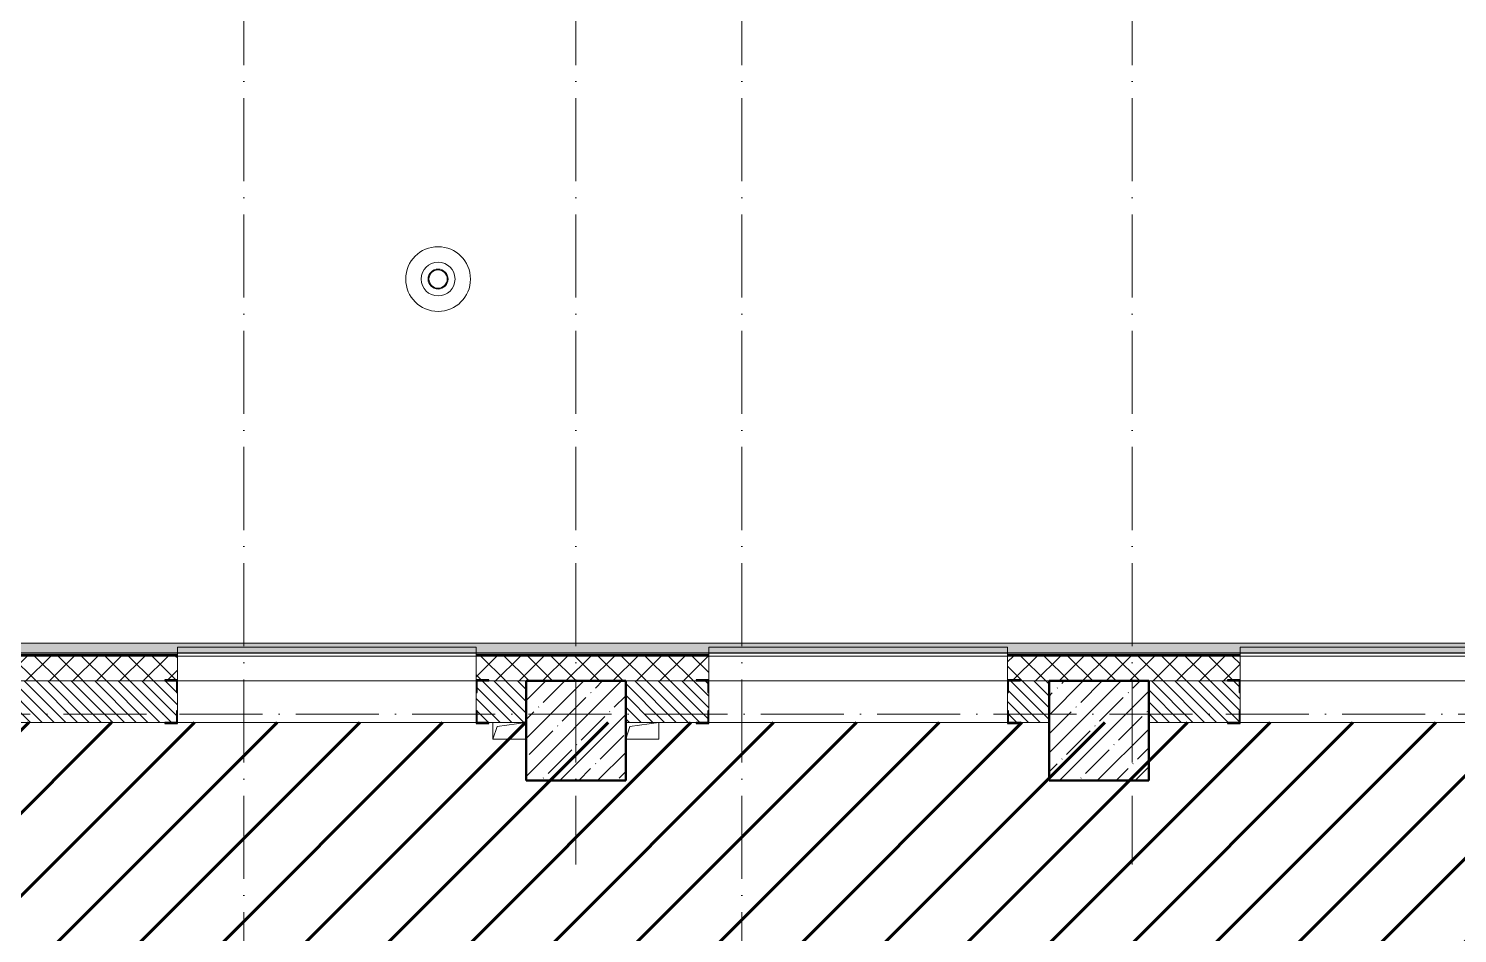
# Model space of a CAD drawing. Header units: millimetres. Extents: x -606178 to 312196, y -19338 to 632709.
# Drawn here: x -239248 to -230642, y 518055 to 523504 of the extents above; entities that cross this region are included whole.
import ezdxf

# ---------------------------------------------------------------- set-up
doc = ezdxf.new("R2010")
doc.units = ezdxf.units.MM
doc.linetypes.add('50_200_ШТРИХ_1Т_ш5_п1_п1_', pattern=[700, 500, -100, 0, -100])
for name, color, linetype, lineweight in [('6.4.1) Окр пт с инж. ПТ2.16', 3, 'Continuous', 60), ('A-GENM-____-MCUT', 7, 'Continuous', 25), ('A-GENM-____-OTLN', 7, 'Continuous', 9), ('A-GENM-____-OTLN-1', 7, 'Continuous', 25), ('A-GLAZ-____-OTLN', 7, 'Continuous', 9), ('A-WALL-____-MCUT', 7, 'Continuous', 13), ('A-WALL-____-MCUT-1', 7, 'Continuous', 9), ('A-WALL-____-OTLN', 7, 'Continuous', 9), ('A-WALL-____-PATT-1', 7, 'Continuous', 9), ('A-WALL-FNSH-MCUT-1', 7, 'Continuous', 9), ('S-COLS-____-MCUT', 7, 'Continuous', 50), ('S-COLS-____-OTLN', 7, 'Continuous', 9), ('S-GRID-____-OTLN-1', 7, '50_200_ШТРИХ_1Т_ш5_п1_п1_', 9)]:
    doc.layers.add(name, color=color, linetype=linetype, lineweight=lineweight)
doc.layers.add('A-GLAZ-____-OTLN-1', color=7, linetype='Continuous', lineweight=9, true_color=0xc0c0c0)
pattern_1 = [(135, (-264901.3, 451794.26), (-35.35534, -35.35534), [])]

# ---------------------------------------------------------------- blocks, each defined once
blk = doc.blocks.new('BSC_Колонна _Прямоугольная - 600х600-V51-АР1_План отверстий 2 этажа в осях 1-64_Ю-ЯЯ')
at = {"layer": 'S-COLS-____-OTLN'}
h = blk.add_hatch(dxfattribs=at)
h.set_pattern_fill('FP_61', color=256, style=0, pattern_type=2)
h.set_pattern_definition([(45, (-28950, -67481.04), (-114.04925, 114.04925), []), (45, (-28835.95, -67481.04), (-114.04925, 114.04925), [201.613, -40.323, 3.353, -36.97])])
h.paths.add_polyline_path([(-300, -300), (300, -300), (300, 300), (-300, 300), (-300, 237.2)], flags=0)
at = {"layer": 'S-COLS-____-MCUT'}
for p, q in [((300, 300), (-300, 300)), ((-300, 300), (-300, -300)), ((300, -300), (300, 300)), ((-300, -300), (300, -300))]:
    blk.add_line(p, q, dxfattribs=at)
blk = doc.blocks.new('BSC_Колонна _Прямоугольная - 600х600-V89-АР1_План отверстий 2 этажа в осях 1-64_Ю-ЯЯ')
at = {"layer": 'S-COLS-____-OTLN'}
h = blk.add_hatch(dxfattribs=at)
h.set_pattern_fill('FP_102', color=256, style=0, pattern_type=2)
h.set_pattern_definition([(45, (-32100, -67481.04), (-114.04925, 114.04925), []), (45, (-31985.95, -67481.04), (-114.04925, 114.04925), [201.613, -40.323, 3.353, -36.97])])
h.paths.add_polyline_path([(-300, -300), (300, -300), (300, 300), (-300, 300)], flags=0)
at = {"layer": 'S-COLS-____-MCUT'}
for p, q in [((300, 300), (-300, 300)), ((-300, 300), (-300, -300)), ((300, -300), (300, 300)), ((-300, -300), (300, -300))]:
    blk.add_line(p, q, dxfattribs=at)
blk = doc.blocks.new('Отлив_СКБ - Отлив витража_СФТК-31884011-АР1_План отверстий 2 этажа в осях 1-64_Ю-ЯЯ')
at = {"layer": 'A-GLAZ-____-OTLN-1'}
for points in [[(1800, 2), (1800, 37), (0, 37), (0, 2), (1714.8, 2)], [(1714.8, 0), (1800, 0), (1800, 2), (0, 2), (0, 0)]]:
    blk.add_hatch(color=256, dxfattribs=at).paths.add_polyline_path(points, flags=0)
at = {"layer": 'A-GLAZ-____-OTLN'}
for p, q in [((0, 3), (0, 37)), ((1800, 37), (0, 37)), ((0, 2), (1800, 2)), ((1800, 37), (1800, 3)), ((1800, 0), (0, 0))]:
    blk.add_line(p, q, dxfattribs=at)
blk = doc.blocks.new('Фахверк_СКБ_Уголок - 250_1500-27508688-АР1_План отверстий 2 этажа в осях 1-64_Ю-ЯЯ')
at = {"layer": 'A-GENM-____-MCUT'}
for p, q in [((200, 181), (125, 181)), ((125, 181), (125, 106)), ((131, 106), (131, 175)), ((131, 175), (200, 175)), ((200, 175), (200, 181)), ((125, 106), (131, 106)), ((131, -6), (125, -6)), ((125, -6), (125, -81)), ((125, -81), (200, -81)), ((131, -75), (131, -6)), ((200, -75), (131, -75)), ((200, -81), (200, -75))]:
    blk.add_line(p, q, dxfattribs=at)
blk = doc.blocks.new('Фахверк_СКБ_Уголок - 250_1500-27508690-АР1_План отверстий 2 этажа в осях 1-64_Ю-ЯЯ')
at = {"layer": 'A-GENM-____-MCUT'}
for p, q in [((125, 181), (50, 181)), ((50, 181), (50, 175)), ((50, 175), (119, 175)), ((119, 175), (119, 106)), ((125, 106), (125, 181)), ((119, 106), (125, 106)), ((119, -75), (50, -75)), ((50, -75), (50, -81)), ((50, -81), (125, -81)), ((125, -6), (119, -6)), ((119, -6), (119, -75)), ((125, -81), (125, -6))]:
    blk.add_line(p, q, dxfattribs=at)
blk = doc.blocks.new('Фахверк_СКБ_Уголок - 250_1500-27504248-АР1_План отверстий 2 этажа в осях 1-64_Ю-ЯЯ')
at = {"layer": 'A-GENM-____-MCUT'}
for p, q in [((200, 181), (125, 181)), ((125, 181), (125, 106)), ((131, 106), (131, 175)), ((131, 175), (200, 175)), ((200, 175), (200, 181)), ((125, 106), (131, 106)), ((131, -6), (125, -6)), ((125, -6), (125, -81)), ((125, -81), (200, -81)), ((131, -75), (131, -6)), ((200, -75), (131, -75)), ((200, -81), (200, -75))]:
    blk.add_line(p, q, dxfattribs=at)
blk = doc.blocks.new('Фахверк_СКБ_Уголок - 250_1500-27508739-АР1_План отверстий 2 этажа в осях 1-64_Ю-ЯЯ')
at = {"layer": 'A-GENM-____-MCUT'}
for p, q in [((125, 181), (50, 181)), ((50, 181), (50, 175)), ((50, 175), (119, 175)), ((119, 175), (119, 106)), ((125, 106), (125, 181)), ((119, 106), (125, 106)), ((119, -75), (50, -75)), ((50, -75), (50, -81)), ((50, -81), (125, -81)), ((125, -6), (119, -6)), ((119, -6), (119, -75)), ((125, -81), (125, -6))]:
    blk.add_line(p, q, dxfattribs=at)
blk = doc.blocks.new('Кровельный аэратор - 143_Кровельный аэратор-15605992-АР1_План отверстий 2 этажа в осях 1-64_Ю-ЯЯ')
at = {"layer": 'A-GENM-____-OTLN'}
for radius, start, end in [(195, 360, 180), (101.9, 360, 180), (195, 180, 360), (101.9, 180, 360), (60, 360, 180), (60, 180, 360), (55, 360, 180), (55, 180, 360)]:
    blk.add_arc((0, 0), radius, start, end, dxfattribs=at)
blk = doc.blocks.new('AR_Отверстие прямоугольное _в плите_ - AR_Отверстие прямоугольное _в плите_-V173-АР1_План отверстий 2 этажа в осях 1-64_Ю-ЯЯ')
at = {"layer": 'A-GENM-____-OTLN'}
for p, q in [((-100, 50), (-100, -50)), ((-100, -50), (-75, 25)), ((-75, 25), (100, 50)), ((-100, -50), (100, -50))]:
    blk.add_line(p, q, dxfattribs=at)
blk = doc.blocks.new('AR_Отверстие прямоугольное _в плите_ - AR_Отверстие прямоугольное _в плите_-V164-АР1_План отверстий 2 этажа в осях 1-64_Ю-ЯЯ')
at = {"layer": 'A-GENM-____-OTLN'}
for p, q in [((-100, -50), (-75, 25)), ((-75, 25), (100, 50)), ((100, -50), (100, 50)), ((-100, -50), (100, -50))]:
    blk.add_line(p, q, dxfattribs=at)
blk = doc.blocks.new('Отлив_СКБ1 - Отлив_Фасады на кровле-32719942-АР1_План отверстий 2 этажа в осях 1-64_Ю-ЯЯ')
at = {"layer": 'A-GLAZ-____-OTLN-1'}
blk.add_hatch(color=256, dxfattribs=at).paths.add_polyline_path([(18850, 170), (18850, 204), (20650, 204), (20650, 170), (21320, 170), (21320, 228), (228, 228), (170, 170), (2850, 170), (2850, 204), (4650, 204), (4650, 170), (6050, 170), (6050, 204), (7850, 204), (7850, 170), (9250, 170), (9250, 204), (11050, 204), (11050, 170), (12450, 170), (12450, 204), (14250, 204), (14250, 170), (15650, 170), (15650, 204), (17450, 204), (17450, 170), (18704.8, 170)], flags=0)
at = {"layer": 'A-GLAZ-____-OTLN'}
blk.add_line((21320, 228), (228, 228), dxfattribs=at)

msp = doc.modelspace()

# ---------------------------------------------------------------- hatches: boundary and pattern name
at = {"layer": '6.4.1) Окр пт с инж. ПТ2.16'}
h = msp.add_hatch(dxfattribs=at)
h.set_pattern_fill('ANSI31', color=256, scale=111)
h.paths.add_polyline_path([(-259351.3011, 528425.3011), (-257525.5952, 528425.3011), (-257525.5952, 518825.3011), (-259351.3011, 518825.3011)])
h.paths.add_polyline_path([(-262451.3011, 518825.3011), (-257301.3011, 518825.3011), (-257301.3011, 513825.3011), (-262451.3011, 513825.3011)])
h.paths.add_polyline_path([(-219701.3011, 519325.3011), (-257301.3011, 519325.3011), (-257301.3011, 514975.3011), (-219701.3011, 514975.3011)])
at = {"layer": 'A-WALL-____-PATT-1'}
h = msp.add_hatch(dxfattribs=at)
h.set_pattern_fill('FP_1', color=256, style=0, pattern_type=2)
h.set_pattern_definition([(45, (-264901.3, 451794.26), (-70.71068, 70.71068), []), (135, (-264901.3, 451794.26), (-70.71068, -70.71068), [])])
h.paths.add_polyline_path([(-219701.3011, 519575.3011), (-219686.3011, 519575.3011), (-219686.3011, 519725.3011), (-220551.3011, 519725.3011), (-220551.3011, 519575.3011), (-219845.2152, 519575.3011)], flags=0)
h.paths.add_polyline_path([(-223380.2165, 519575.3011), (-222351.3011, 519575.3011), (-222351.3011, 519725.3011), (-223751.3011, 519725.3011), (-223751.3011, 519581.3011), (-223676.3011, 519581.3011), (-223676.3011, 519575.3011)], flags=0)
h.paths.add_polyline_path([(-225651.3011, 519575.3011), (-225626.3011, 519575.3011), (-225626.3011, 519581.3011), (-225551.3011, 519581.3011), (-225551.3011, 519725.3011), (-226951.3011, 519725.3011), (-226951.3011, 519581.3011), (-226876.3011, 519581.3011), (-226876.3011, 519575.3011), (-226031.4675, 519575.3011)], flags=0)
h.paths.add_polyline_path([(-229566.4688, 519575.3011), (-228826.3011, 519575.3011), (-228826.3011, 519581.3011), (-228751.3011, 519581.3011), (-228751.3011, 519725.3011), (-230151.3011, 519725.3011), (-230151.3011, 519581.3011), (-230076.3011, 519581.3011), (-230076.3011, 519575.3011)], flags=0)
h.paths.add_polyline_path([(-232026.3011, 519575.3011), (-232026.3011, 519581.3011), (-231951.3011, 519581.3011), (-231951.3011, 519725.3011), (-233351.3011, 519725.3011), (-233351.3011, 519581.3011), (-233276.3011, 519581.3011), (-233276.3011, 519575.3011), (-232217.7198, 519575.3011)], flags=0)
h.paths.add_polyline_path([(-235226.3011, 519575.3011), (-235226.3011, 519581.3011), (-235151.3011, 519581.3011), (-235151.3011, 519725.3011), (-236551.3011, 519725.3011), (-236551.3011, 519581.3011), (-236476.3011, 519581.3011), (-236476.3011, 519575.3011), (-235651.3011, 519575.3011)], flags=0)
h.paths.add_polyline_path([(-238426.3011, 519575.3011), (-238426.3011, 519581.3011), (-238351.3011, 519581.3011), (-238351.3011, 519725.3011), (-241201.3011, 519725.3011), (-241201.3011, 519575.3011), (-240171.4728, 519575.3011)], flags=0)
h = msp.add_hatch(dxfattribs=at)
h.set_pattern_fill('FP_6', color=256, style=0, pattern_type=2)
h.set_pattern_definition(pattern_1)
h.paths.add_polyline_path([(-236476.3011, 519325.3011), (-236251.3011, 519325.3011), (-236251.3011, 519575.3011), (-236545.3011, 519575.3011), (-236545.3011, 519506.3011), (-236551.3011, 519506.3011), (-236551.3011, 519394.3011), (-236545.3011, 519394.3011), (-236545.3011, 519325.3011)], flags=0)
h.paths.add_polyline_path([(-238403.9722, 519325.3011), (-238357.3011, 519325.3011), (-238357.3011, 519394.3011), (-238351.3011, 519394.3011), (-238351.3011, 519506.3011), (-238357.3011, 519506.3011), (-238357.3011, 519575.3011), (-241201.3011, 519575.3011), (-241201.3011, 519325.3011), (-238426.3011, 519325.3011)], flags=0)
h = msp.add_hatch(dxfattribs=at)
h.set_pattern_fill('FP_6', color=256, style=0, pattern_type=2)
h.set_pattern_definition(pattern_1)
h.paths.add_polyline_path([(-233101.4702, 519325.3011), (-233101.3011, 519325.3011), (-233101.4702, 519575.3011), (-233345.3011, 519575.3011), (-233345.3011, 519506.3011), (-233351.3011, 519506.3011), (-233351.3011, 519394.3011), (-233345.3011, 519394.3011), (-233345.3011, 519325.3011), (-233276.3011, 519325.3011)], flags=0)
h.paths.add_polyline_path([(-235157.3011, 519325.3011), (-235157.3011, 519394.3011), (-235151.3011, 519394.3011), (-235151.3011, 519506.3011), (-235157.3011, 519506.3011), (-235157.3011, 519575.3011), (-235651.3011, 519575.3011), (-235651.3011, 519325.3011), (-235226.3011, 519325.3011)], flags=0)
h = msp.add_hatch(dxfattribs=at)
h.set_pattern_fill('FP_6', color=256, style=0, pattern_type=2)
h.set_pattern_definition(pattern_1)
h.paths.add_polyline_path([(-229566.4688, 519325.3011), (-229501.3011, 519325.3011), (-229501.3011, 519575.3011), (-230145.3011, 519575.3011), (-230145.3011, 519506.3011), (-230151.3011, 519506.3011), (-230151.3011, 519394.3011), (-230145.3011, 519394.3011), (-230145.3011, 519325.3011), (-230076.3011, 519325.3011)], flags=0)
h.paths.add_polyline_path([(-232217.7198, 519325.3011), (-231957.3011, 519325.3011), (-231957.3011, 519394.3011), (-231951.3011, 519394.3011), (-231951.3011, 519506.3011), (-231957.3011, 519506.3011), (-231957.3011, 519575.3011), (-232501.3011, 519575.3011), (-232501.3011, 519325.3011)], flags=0)

# ---------------------------------------------------------------- linework, layer by layer
at = {"layer": 'A-WALL-____-MCUT'}
for p, q in [((-238426.3011, 519575.3011), (-241201.3011, 519575.3011)), ((-236251.3011, 519575.3011), (-236476.3011, 519575.3011)), ((-235651.3011, 519575.3011), (-235226.3011, 519575.3011)), ((-233276.3011, 519575.3011), (-233101.3011, 519575.3011)), ((-232501.3011, 519575.3011), (-232026.3011, 519575.3011)), ((-238351.3011, 519394.3011), (-238351.3011, 519506.3011)), ((-236551.3011, 519506.3011), (-236551.3011, 519394.3011)), ((-235151.3011, 519394.3011), (-235151.3011, 519506.3011)), ((-233351.3011, 519506.3011), (-233351.3011, 519394.3011)), ((-231951.3011, 519394.3011), (-231951.3011, 519506.3011)), ((-241201.3011, 519325.3011), (-238426.3011, 519325.3011)), ((-236476.3011, 519325.3011), (-236251.3011, 519325.3011)), ((-235651.3011, 519325.3011), (-235226.3011, 519325.3011)), ((-233276.3011, 519325.3011), (-233101.3011, 519325.3011)), ((-232501.3011, 519325.3011), (-232026.3011, 519325.3011))]:
    msp.add_line(p, q, dxfattribs=at)
at = {"layer": 'A-WALL-____-MCUT-1'}
for p, q in [((-238351.3011, 519737.3011), (-241051.3011, 519737.3011)), ((-238351.3011, 519731.3011), (-241051.3011, 519731.3011)), ((-241051.3011, 519725.3011), (-238351.3011, 519725.3011)), ((-238351.3011, 519581.3011), (-238351.3011, 519725.3011)), ((-235151.3011, 519737.3011), (-236551.3011, 519737.3011)), ((-235151.3011, 519731.3011), (-236551.3011, 519731.3011)), ((-235151.3011, 519725.3011), (-236551.3011, 519725.3011)), ((-236551.3011, 519725.3011), (-236551.3011, 519581.3011)), ((-235151.3011, 519581.3011), (-235151.3011, 519725.3011)), ((-231951.3011, 519737.3011), (-233351.3011, 519737.3011)), ((-231951.3011, 519731.3011), (-233351.3011, 519731.3011)), ((-231951.3011, 519725.3011), (-233351.3011, 519725.3011)), ((-233351.3011, 519725.3011), (-233351.3011, 519581.3011)), ((-231951.3011, 519581.3011), (-231951.3011, 519725.3011))]:
    msp.add_line(p, q, dxfattribs=at)
at = {"layer": 'A-WALL-____-OTLN'}
for p, q in [((-238351.3011, 519725.3011), (-236551.3011, 519725.3011)), ((-235151.3011, 519725.3011), (-233351.3011, 519725.3011)), ((-231951.3011, 519725.3011), (-230151.3011, 519725.3011)), ((-236551.3011, 519575.3011), (-238351.3011, 519575.3011)), ((-233351.3011, 519575.3011), (-235151.3011, 519575.3011)), ((-230151.3011, 519575.3011), (-231951.3011, 519575.3011)), ((-236551.3011, 519325.3011), (-238351.3011, 519325.3011)), ((-233351.3011, 519325.3011), (-235151.3011, 519325.3011)), ((-230151.3011, 519325.3011), (-231951.3011, 519325.3011))]:
    msp.add_line(p, q, dxfattribs=at)
at = {"layer": 'A-WALL-FNSH-MCUT-1'}
for p, q in [((-238351.3011, 519745.3011), (-241051.3011, 519745.3011)), ((-238351.3011, 519725.3011), (-238351.3011, 519745.3011)), ((-235151.3011, 519745.3011), (-236551.3011, 519745.3011)), ((-236551.3011, 519745.3011), (-236551.3011, 519725.3011)), ((-235151.3011, 519725.3011), (-235151.3011, 519745.3011)), ((-231951.3011, 519745.3011), (-233351.3011, 519745.3011)), ((-233351.3011, 519745.3011), (-233351.3011, 519725.3011)), ((-231951.3011, 519725.3011), (-231951.3011, 519745.3011))]:
    msp.add_line(p, q, dxfattribs=at)
at = {"layer": 'S-GRID-____-OTLN-1'}
for p, q in [((-237951.3011, 542687.1106), (-237951.3011, 504685.847)), ((-235951.3011, 542687.1106), (-235951.3011, 518469.7429)), ((-234951.3011, 542687.1106), (-234951.3011, 504685.847)), ((-232601.3011, 542687.1106), (-232601.3011, 518469.7429)), ((-160826.8945, 519375.3011), (-269570.0713, 519375.3011))]:
    msp.add_line(p, q, dxfattribs=at)

# ---------------------------------------------------------------- block references
at = {"layer": 'A-GENM-____-OTLN'}
for name, p in [('Кровельный аэратор - 143_Кровельный аэратор-15605992-АР1_План отверстий 2 этажа в осях 1-64_Ю-ЯЯ', (-236781.3011, 521995.3011)), ('AR_Отверстие прямоугольное _в плите_ - AR_Отверстие прямоугольное _в плите_-V173-АР1_План отверстий 2 этажа в осях 1-64_Ю-ЯЯ', (-236351.3011, 519275.3011)), ('AR_Отверстие прямоугольное _в плите_ - AR_Отверстие прямоугольное _в плите_-V164-АР1_План отверстий 2 этажа в осях 1-64_Ю-ЯЯ', (-235551.3011, 519275.3011))]:
    msp.add_blockref(name, p, dxfattribs=at)
at = {"layer": 'A-GENM-____-OTLN-1', "rotation": 180}
for name, p in [('Фахверк_СКБ_Уголок - 250_1500-27508688-АР1_План отверстий 2 этажа в осях 1-64_Ю-ЯЯ', (-238226.3011, 519500.3011)), ('Фахверк_СКБ_Уголок - 250_1500-27508690-АР1_План отверстий 2 этажа в осях 1-64_Ю-ЯЯ', (-236426.3011, 519500.3011)), ('Фахверк_СКБ_Уголок - 250_1500-27504248-АР1_План отверстий 2 этажа в осях 1-64_Ю-ЯЯ', (-235026.3011, 519500.3011)), ('Фахверк_СКБ_Уголок - 250_1500-27508739-АР1_План отверстий 2 этажа в осях 1-64_Ю-ЯЯ', (-233226.3011, 519500.3011)), ('Фахверк_СКБ_Уголок - 250_1500-27504248-АР1_План отверстий 2 этажа в осях 1-64_Ю-ЯЯ', (-231826.3011, 519500.3011))]:
    msp.add_blockref(name, p, dxfattribs=at)
at = {"layer": 'A-GLAZ-____-OTLN'}
for name, p in [('Отлив_СКБ1 - Отлив_Фасады на кровле-32719942-АР1_План отверстий 2 этажа в осях 1-64_Ю-ЯЯ', (-241201.3011, 519575.3011)), ('Отлив_СКБ - Отлив витража_СФТК-31884011-АР1_План отверстий 2 этажа в осях 1-64_Ю-ЯЯ', (-238351.3011, 519742.3011)), ('Отлив_СКБ - Отлив витража_СФТК-31884011-АР1_План отверстий 2 этажа в осях 1-64_Ю-ЯЯ', (-235151.3011, 519742.3011)), ('Отлив_СКБ - Отлив витража_СФТК-31884011-АР1_План отверстий 2 этажа в осях 1-64_Ю-ЯЯ', (-231951.3011, 519742.3011))]:
    msp.add_blockref(name, p, dxfattribs=at)
at = {"layer": 'S-COLS-____-OTLN'}
for name, p in [('BSC_Колонна _Прямоугольная - 600х600-V51-АР1_План отверстий 2 этажа в осях 1-64_Ю-ЯЯ', (-235951.3011, 519275.3011)), ('BSC_Колонна _Прямоугольная - 600х600-V89-АР1_План отверстий 2 этажа в осях 1-64_Ю-ЯЯ', (-232801.3011, 519275.3011))]:
    msp.add_blockref(name, p, dxfattribs=at)

doc.saveas('drawing.dxf')
